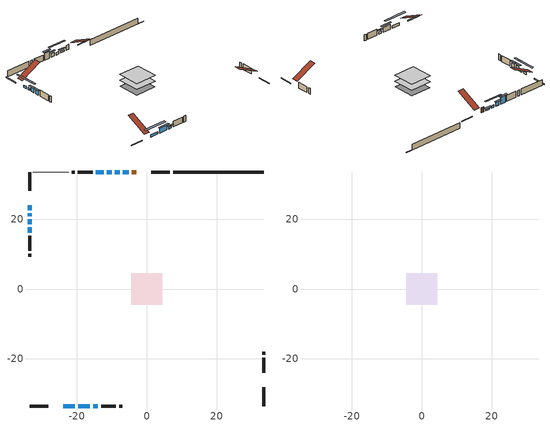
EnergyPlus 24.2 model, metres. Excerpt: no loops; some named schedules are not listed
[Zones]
conditioned space
 floor adiabatic (AdiabaticFloorConstruction): -4.5,-4.5 -4.5,4.5 4.5,4.5 4.5,-4.5 z1.45
 floor foundation (Slab1 construction): -4.46,-4.46 -4.46,4.46 4.46,4.46 4.46,-4.46 z-0.97
 wall outside (RimJoist1 construction): 6.62,33.51 1.3,33.51 / -33.51,-33.51 -28.19,-33.51 / -33.51,33.51 -33.51,28.19 / 33.51,-33.51 33.51,-28.19 z1.45:1.75
 wall outside (AdiabaticWallConstruction 1): -2.94,33.51 -4.24,33.51 z1.45:3.48
 wall outside (AdiabaticWallConstruction): -5.17,33.51 -6.84,33.51 z1.45:2.06; -7.77,33.51 -9.15,33.51 / -33.51,23.95 -33.51,22.58 / -33.51,21.65 -33.51,20.89 / -23.95,-33.51 -20.6,-33.51 z1.45:2.42; -10.07,33.51 -11.45,33.51 z1.45:2.92; -12.37,33.51 -14.56,33.51 z1.45:4.19; -33.51,19.96 -33.51,18.59 / -33.51,17.66 -33.51,16.13 z1.45:3.13; -19.67,-33.51 -16.32,-33.51 z1.45:3.38; -15.39,-33.51 -13.96,-33.51 z1.45:2.31
 wall outside (Wall1 construction): -15.49,33.51 -19.71,33.51 / -13.04,-33.51 -8.81,-33.51 / -33.51,15.21 -33.51,10.98 / 33.51,-23.95 33.51,-19.73 z1.45:3.89
 wall outside (Wall2 construction): -20.64,33.51 -21.47,33.51 / -7.88,-33.51 -7.06,-33.51 / -33.51,10.05 -33.51,9.23 / 33.51,-18.8 33.51,-17.97 z1.45:3.89
 wall foundation (FoundationWall1 construction): 7.55,33.51,-0.97 7.55,33.51,1.45 30.65,33.51,1.45 30.65,33.51,-0.87 33.51,33.51,-0.87 33.51,33.51,-0.97
 wall adiabatic (Wall3 construction): -22.39,33.51 -32.58,33.51 z1.45:3.89
 window (WindowConstruction): -5.17,33.51 -6.84,33.51 z1.45:2.06
 window (WindowConstruction 7): -7.77,33.51 -9.14,33.51 z1.45:2.42
 window (WindowConstruction 8): -33.51,23.95 -33.51,22.58 z1.45:2.42
 window (WindowConstruction 9): -33.51,21.65 -33.51,20.89 z1.45:2.42
 window (WindowConstruction 10): -23.95,-33.51 -20.6,-33.51 z1.45:2.42
 window (WindowConstruction 1): -10.07,33.51 -11.44,33.51 z1.45:2.92
 window (WindowConstruction 2): -12.37,33.51 -14.56,33.51 z1.45:4.19
 window (WindowConstruction 3): -33.51,19.96 -33.51,18.59 z1.45:3.13
 window (WindowConstruction 4): -33.51,17.66 -33.51,16.13 z1.45:3.13
 window (WindowConstruction 5): -19.67,-33.51 -16.32,-33.51 z1.45:3.38
 window (WindowConstruction 6): -15.39,-33.51 -13.96,-33.51 z1.45:2.31
 door (Door): -2.94,33.51 -4.24,33.51 z1.45:3.48
 ceiling adiabatic (AdiabaticFloorConstruction): 4.5,-4.5 4.5,4.5 -4.5,4.5 -4.5,-4.5 z1.45
attic - vented
 floor to conditioned space (Floor1 construction Reversed): -4.5,-4.5 -4.5,4.5 4.5,4.5 4.5,-4.5 z3.89
 roof outside (Roof1 construction): -2.01,33.51,3.89 -2.01,25,8.14 0.37,25,8.14 0.37,33.51,3.89; -24.88,-33.51,3.89 -24.88,-25,8.14 -27.26,-25,8.14 -27.26,-33.51,3.89; -33.51,24.88,3.89 -25,24.88,8.14 -25,27.26,8.14 -33.51,27.26,3.89; 33.51,-24.88,3.89 25,-24.88,8.14 25,-27.26,8.14 33.51,-27.26,3.89
shading: -7.45,33.51 -4.56,33.51 -4.56,34.12 -7.45,34.12 z2.67; -12.34,33.51 -4.57,33.51 -4.57,34.12 -12.34,34.12 z5.62; -33.51,19.38 -33.51,27.15 -34.12,27.15 -34.12,19.38 z5.62; -33.51,17.69 -33.51,24.85 -34.12,24.85 -34.12,17.69 z5.62; -17.4,-33.51 -27.15,-33.51 -27.15,-34.12 -17.4,-34.12 z5.62; -12.05,33.51 -9.46,33.51 -9.46,34.12 -12.05,34.12 z3.53; -15.17,33.51 -11.76,33.51 -11.76,34.12 -15.17,34.12 z4.8; -33.51,17.98 -33.51,20.57 -34.12,20.57 -34.12,17.98 z3.74; -33.51,15.52 -33.51,18.27 -34.12,18.27 -34.12,15.52 z3.74; -15.71,-33.51 -20.28,-33.51 -20.28,-34.12 -15.71,-34.12 z3.99; -13.36,-33.51 -16,-33.51 -16,-34.12 -13.36,-34.12 z2.92
[Building]
Building 1: Terrain=Suburbs
[Site:Location]
Mont Joli AP_QC: Latitude {deg}=48.61; Longitude {deg}=-68.21; Time Zone {hr}=-5; Elevation {m}=52; Keep Site Location Information=Yes
[Site:GroundTemperature:Shallow]
-0.843868, -3.04892, -3.2255, -2.1791, 2.02165, 6.20283, 9.82768, 12.1239, 12.319, 10.4514, 6.91898, 2.86606
[Site:WaterMainsTemperature]
Calculation Method=Schedule; Temperature Schedule=mains temperature schedule
[Material] Roughness=Rough; Thermal Absorptance=0.9
Name | Thickness {m} | Conductivity {W/m-K} | Density {kg/m3} | Specific Heat {J/kg-K} | Solar Absorptance | Visible Absorptance
asphalt or fiberglass shingles | 0.00635 | 0.162714 | 1121.4 | 1465.45 | 0.4 | 0.4
ceiling loosefill ins | 0.254 | 0.0480833 | 16.02 | 1046.75 | 0.7 | 0.7
ceiling stud and cavity | 0.1397 | 0.108089 | 65.682 | 1177.47 | 0.7 | 0.7
concrete 4.0 in. | 0.1016 | 1.803125 | 2242.8 | 837.4 | 0.7 | 0.7
concrete 8.0 in. | 0.2032 | 1.803125 | 2242.8 | 837.4 | 0.7 | 0.7
door material | 0.04445 | 0.0451087 | 512.64 | 1214.23 | 0.7 | 0.7
floor covering | 0.0127 | 0.0433444 | 54.468 | 1339.84 | 0.6 | 0.6
floor rigid ins; wall rigid ins 2 | 0.512978 | 0.029427 | 32.04 | 1214.23 | 0.7 | 0.7
floor stud and cavity | 0.1397 | 1.75129 | 37.0049 | 1207.88 | 0.7 | 0.7
furniture material conditioned space 1 | 0.1524 | 0.115458 | 640.8 | 1214.23 | 0.6 | 0.6
gypsum board | 0.0127 | 0.160291 | 801 | 837.4 | 0.6 | 0.6
osb sheathing 0.5 in. | 0.0127 | 0.115458 | 512.64 | 1214.23 | 0.7 | 0.7
osb sheathing 0.75 in. | 0.01905 | 0.115458 | 512.64 | 1214.23 | 0.7 | 0.7
osb sheathing 2.0 in. | 0.0508 | 0.115458 | 512.64 | 1214.23 | 0.7 | 0.7
rim joist rigid ins | 0.103632 | 0.029427 | 32.04 | 1214.23 | 0.7 | 0.7
rim joist stud and cavity | 0.0508 | 0.0568383 | 125.044 | 1163.47 | 0.6 | 0.6
slab rigid ins | 0.0269454 | 0.029427 | 32.04 | 1214.23 | 0.7 | 0.7
wall rigid ins | 0.051816 | 0.029427 | 32.04 | 1214.23 | 0.7 | 0.7
wall rigid ins 1 | 0.051816 | 0.029427 | 32.04 | 1214.23 | 0.4 | 0.4
wall stud and cavity | 0.1397 | 0.0855862 | 139.0536 | 1170.24 | 0.7 | 0.7
wall stud and cavity 1 | 0.1397 | 0.171016 | 139.0536 | 1170.24 | 0.7 | 0.7
wall stud and cavity 2 | 0.1397 | 0.0778174 | 139.0536 | 1170.24 | 0.7 | 0.7
wall stud and cavity 3 | 0.0889 | 0.380278 | 52.3479 | 1209.89 | 0.7 | 0.7
wall stud and cavity 4 | 0.0889 | 0.391764 | 83.0341 | 1211.67 | 0.7 | 0.7
wood siding | 0.0254 | 0.102417 | 544.68 | 1172.36 | 0.4 | 0.4
wood siding 1; wood siding 2; wood siding 3 | 0.0254 | 0.102417 | 544.68 | 1172.36 | 0.7 | 0.7
[WindowMaterial:SimpleGlazingSystem]
Name | U-Factor {W/m2-K} | Solar Heat Gain Coefficient
WindowMaterial | 2.64027 | 0.63
WindowMaterial 1 | 2.66185 | 0.62
WindowMaterial 2 | 2.69591 | 0.63
WindowMaterial 3 | 2.66185 | 0.63
WindowMaterial 4 | 2.66525 | 0.57
WindowMaterial 5 | 2.660143 | 0.65
WindowMaterial 6 | 2.64197 | 0.65
WindowMaterial 7 | 2.66355 | 0.59
WindowMaterial 8 | 2.66639 | 0.54
WindowMaterial 9 | 2.66355 | 0.6
[Construction]
AdiabaticFloorConstruction: floor stud and cavity, floor rigid ins, osb sheathing 0.75 in., floor covering
AdiabaticWallConstruction: wood siding 2, wall rigid ins 2, wall stud and cavity 3, gypsum board
AdiabaticWallConstruction 1: wood siding 3, wall rigid ins 2, wall stud and cavity 3, gypsum board
Door: door material
Floor1 construction Reversed: gypsum board, ceiling stud and cavity, ceiling loosefill ins
FoundationWall1 construction: concrete 8.0 in.
furniture construction conditioned space 1: furniture material conditioned space 1
PartitionWallConstruction: gypsum board, wall stud and cavity 4, gypsum board
RimJoist1 construction: wood siding 1, rim joist rigid ins, osb sheathing 2.0 in., rim joist stud and cavity
Roof1 construction: asphalt or fiberglass shingles
Slab1 construction: slab rigid ins, concrete 4.0 in.
Wall1 construction: wood siding, wall rigid ins, osb sheathing 0.5 in., wall stud and cavity, gypsum board
Wall2 construction: wood siding, wall rigid ins, osb sheathing 0.5 in., wall stud and cavity 1, gypsum board
Wall3 construction: wall rigid ins 1, osb sheathing 0.5 in., wall stud and cavity 2, gypsum board
WindowConstruction: WindowMaterial
WindowConstruction 1: WindowMaterial 1
WindowConstruction 10: WindowMaterial 9
WindowConstruction 2: WindowMaterial 2
WindowConstruction 3: WindowMaterial 3
WindowConstruction 4: WindowMaterial 4
WindowConstruction 5: WindowMaterial 5
WindowConstruction 6: WindowMaterial 6
WindowConstruction 7; WindowConstruction 8: WindowMaterial 7
WindowConstruction 9: WindowMaterial 8
[Zone] Multiplier=1; Part of Total Floor Area=Yes
Name | Volume {m3}
attic - vented | 54.256
conditioned space | 413.7
[Space]
Name | Zone | Volume {m3}
attic - vented 1 | attic - vented | 54.256
conditioned space 1 | conditioned space | 413.7
[ZoneInfiltration:EffectiveLeakageArea]
infil attic - vented 1: Zone or Space=attic - vented 1; Schedule=Always On Discrete; Effective Air Leakage Area {cm2}=2814.61; Stack Coefficient=0.000295797; Wind Coefficient=1.16203e-05
[ZoneMixing]
whole house fan mix: Zone or Space=attic - vented; Schedule=Always On Continuous; Design Flow Rate Calculation Method=Flow/Zone; Design Flow Rate {m3/s}=0; Source Zone or Space=conditioned space
[SurfaceProperty:ExposedFoundationPerimeter]
Slab1: Exposed Perimeter Calculation Method=TotalExposedPerimeter; Total Exposed Perimeter {m}=25.96
[InternalMass] Zone or ZoneList=conditioned space; Space or SpaceList=conditioned space 1
Name | Construction | Surface Area {m2}
furniture mass conditioned space 1 | furniture construction conditioned space 1 | 64.176
partition wall mass | PartitionWallConstruction | 160.44
[Lights]
interior lighting: Zone or ZoneList or Space or SpaceList=conditioned space 1; Schedule=interior lighting schedule; Design Level Calculation Method=LightingLevel; Lighting Level {W}=343.2; Return Air Fraction=0; Fraction Radiant=0.6; Fraction Visible=0.2; Fraction Replaceable=1
[People]
occupants: Zone or ZoneList or Space or SpaceList=conditioned space 1; Number of People Schedule=occupants schedule; Number of People Calculation Method=People; Number of People=3; Fraction Radiant=0.314171; Sensible Heat Fraction=0.56303; Activity Level Schedule=occupants activity schedule; Carbon Dioxide Generation Rate {m3/s-W}=0; Enable ASHRAE 55 Comfort Warnings=No; Mean Radiant Temperature Calculation Type=EnclosureAveraged
[ElectricEquipment] Zone or ZoneList or Space or SpaceList=conditioned space 1; Design Level Calculation Method=EquipmentLevel
Name | Schedule | Design Level {W} | Fraction Latent | Fraction Radiant | Fraction Lost
clothes dryer | clothes dryer schedule | 140.772 | 0.015 | 0.081 | 0.85
clothes washer | clothes washer schedule | 32.1985 | 0.03 | 0.162 | 0.7
cooking range | cooking range schedule | 208.969 | 0.08 | 0.432 | 0.2
dishwasher | dishwasher schedule | 66.8632 | 0.3 | 0.18 | 0.4
fridge | fridge schedule | 72.9452 | 0 | 0.6 | 0
mech vent house fan | mech vent house fan schedule | 19.9167 | 0 | 0 | 0.5
mech vent house fan cfis | mech vent house fan cfis schedule | 0 | 0 | 0 | 0
mech vent range fan 0 | mech vent range fan 0 schedule | 57 | 0 | 0 | 1
misc plug loads | misc plug loads schedule | 494.7 | 0.045 | 0.513 | 0.1
whole house fan | Always On Discrete | 0 | 0 | 0 | 1
[OtherEquipment] Zone or ZoneList or Space or SpaceList=conditioned space 1; Design Level Calculation Method=EquipmentLevel
Name | Fuel Type | Schedule | Design Level {W} | Fraction Latent | Fraction Radiant | Fraction Lost
clothes dryer 1 | Electricity | clothes dryer schedule | 0 | 0.015 | 0.081 | 0.85
cooking range 1 | Electricity | cooking range schedule | 0 | 0.08 | 0.432 | 0.2
general water use latent | None | general water use schedule | 59.3978 | 1 | 0 | 0
general water use sensible | None | general water use schedule | -58.539 | 0 | 0.6 | 0
mech vent house fan latent load | None | Always On Discrete | 0 | 1 | 0 | 0
mech vent house fan sensible load | None | Always On Discrete | 0 | 0 | 0 | 0
water heater energy adjustment1 | Electricity | Always On Discrete | 0.01 | 0 | 0 | 1
[ZoneInfiltration:DesignFlowRate] Zone or ZoneList or Space or SpaceList=conditioned space 1; Schedule=Always On Discrete; Design Flow Rate Calculation Method=Flow/Zone; Design Flow Rate {m3/s}=0
infil flow; natural vent flow; whole house fan flow
[ZoneControl:Thermostat]
conditioned space Thermostat: Zone or ZoneList=conditioned space; Control Type Schedule=conditioned space Thermostat Schedule; Control 1=conditioned space temperature setpoint; Temperature Difference Between Cutout And Setpoint {deltaC}=0
[ZoneHVAC:Baseboard:Convective:Electric]
electric baseboard: Availability Schedule=Always On Discrete; Heating Design Capacity {W}=19491.6; Efficiency=1
[Zone equipment]
conditioned space: electric baseboard
[Foundation:Kiva]
Foundation Kiva 1: Initial Indoor Air Temperature {C}=18; Wall Height Above Grade {m}=1.44999; Wall Depth Below Slab {m}=0.2032
[Foundation:Kiva:Settings]
Soil Conductivity {W/m-K}=0.849921; Soil Density {kg/m3}=1842.3; Soil Specific Heat {J/kg-K}=418.7; Ground Solar Absorptivity=0.9; Ground Thermal Absorptivity=0.9; Ground Surface Roughness {m}=0.03; Far-Field Width {m}=40; Deep-Ground Boundary Condition=ZeroFlux; Deep-Ground Depth {m}=40; Minimum Cell Dimension {m}=0.2; Maximum Cell Growth Coefficient=3; Simulation Timestep=Timestep
[Exterior:Lights]
exterior lighting: Schedule=exterior lighting schedule; Design Level {W}=75.6
[EnergyManagementSystem:GlobalVariable]
infil_program_Qfan
infil_program_Qinf
natural_vent_program_Qnv
natural_vent_program_Qwhf
[EnergyManagementSystem:Sensor]
Name | Output:Variable or Output:Meter Index Key | Output:Variable or Output:Meter
airflow_gain | infil flow | Infiltration Sensible Heat Gain Energy
airflow_gain_1 | natural vent flow | Infiltration Sensible Heat Gain Energy
airflow_gain_2 | whole house fan flow | Infiltration Sensible Heat Gain Energy
airflow_loss | infil flow | Infiltration Sensible Heat Loss Energy
airflow_loss_1 | natural vent flow | Infiltration Sensible Heat Loss Energy
airflow_loss_2 | whole house fan flow | Infiltration Sensible Heat Loss Energy
clg_load_cond |  | Cooling:EnergyTransfer:Zone:CONDITIONED SPACE
clg_sp_s; clg_sp_s_1 | cooling setpoint | Schedule Value
clothes_dryer_exhaust_0_sch_s | clothes dryer exhaust 0 schedule | Schedule Value
conditioned_space_clg_unmet_s | conditioned space | Zone Cooling Setpoint Not Met Time
conditioned_space_htg_unmet_s | conditioned space | Zone Heating Setpoint Not Met Time
cool_season | cooling season schedule | Schedule Value
fridge_tin_s | conditioned space | Zone Mean Air Temperature
htg_load_cond |  | Heating:EnergyTransfer:Zone:CONDITIONED SPACE
htg_sp_s; htg_sp_s_1 | heating setpoint | Schedule Value
ig_ee_conv | clothes dryer | Electric Equipment Convective Heating Energy
ig_ee_conv_2 | cooking range | Electric Equipment Convective Heating Energy
ig_ee_conv_4 | fridge | Electric Equipment Convective Heating Energy
ig_ee_conv_5 | misc plug loads | Electric Equipment Convective Heating Energy
ig_ee_conv_6 | whole house fan | Electric Equipment Convective Heating Energy
ig_ee_rad | clothes dryer | Electric Equipment Radiant Heating Energy
ig_ee_rad_2 | cooking range | Electric Equipment Radiant Heating Energy
ig_ee_rad_4 | fridge | Electric Equipment Radiant Heating Energy
ig_ee_rad_5 | misc plug loads | Electric Equipment Radiant Heating Energy
ig_ee_rad_6 | whole house fan | Electric Equipment Radiant Heating Energy
ig_lgt_conv | interior lighting | Lights Convective Heating Energy
ig_lgt_rad | interior lighting | Lights Radiant Heating Energy
ig_lgt_vis | interior lighting | Lights Visible Radiation Heating Energy
ig_oe_conv | clothes dryer 1 | Other Equipment Convective Heating Energy
ig_oe_conv_1 | cooking range 1 | Other Equipment Convective Heating Energy
ig_oe_conv_2 | general water use latent | Other Equipment Convective Heating Energy
ig_oe_conv_3 | general water use sensible | Other Equipment Convective Heating Energy
ig_oe_conv_4 | water heater energy adjustment1 | Other Equipment Convective Heating Energy
ig_oe_rad | clothes dryer 1 | Other Equipment Radiant Heating Energy
ig_oe_rad_1 | cooking range 1 | Other Equipment Radiant Heating Energy
ig_oe_rad_2 | general water use latent | Other Equipment Radiant Heating Energy
ig_oe_rad_3 | general water use sensible | Other Equipment Radiant Heating Energy
ig_oe_rad_4 | water heater energy adjustment1 | Other Equipment Radiant Heating Energy
ig_ppl_conv | occupants | People Convective Heating Energy
ig_ppl_rad | occupants | People Radiant Heating Energy
im_conv | furniture mass conditioned space 1 | Surface Inside Face Convection Heat Gain Energy
im_conv_1 | partition wall mass | Surface Inside Face Convection Heat Gain Energy
im_ig | furniture mass conditioned space 1 | Surface Inside Face Internal Gains Radiation Heat Gain Energy
im_ig_1 | partition wall mass | Surface Inside Face Internal Gains Radiation Heat Gain Energy
im_lgt | furniture mass conditioned space 1 | Surface Inside Face Lights Radiation Heat Gain Energy
im_lgt_1 | partition wall mass | Surface Inside Face Lights Radiation Heat Gain Energy
im_sol | furniture mass conditioned space 1 | Surface Inside Face Solar Radiation Heat Gain Energy
im_sol_1 | partition wall mass | Surface Inside Face Solar Radiation Heat Gain Energy
im_surf | furniture mass conditioned space 1 | Surface Inside Face Net Surface Thermal Radiation Heat Gain Energy
im_surf_1 | partition wall mass | Surface Inside Face Net Surface Thermal Radiation Heat Gain Energy
mech_vent_range_fan_0_sch_s | mech vent range fan 0 schedule | Schedule Value
mv_conv | mech vent house fan | Electric Equipment Convective Heating Energy
mv_conv_1 | mech vent house fan cfis | Electric Equipment Convective Heating Energy
mv_conv_2 | mech vent range fan 0 | Electric Equipment Convective Heating Energy
mv_conv_3 | mech vent house fan latent load | Other Equipment Convective Heating Energy
mv_conv_4 | mech vent house fan sensible load | Other Equipment Convective Heating Energy
mv_rad | mech vent house fan | Electric Equipment Radiant Heating Energy
mv_rad_1 | mech vent house fan cfis | Electric Equipment Radiant Heating Energy
mv_rad_2 | mech vent range fan 0 | Electric Equipment Radiant Heating Energy
mv_rad_3 | mech vent house fan latent load | Other Equipment Radiant Heating Energy
mv_rad_4 | mech vent house fan sensible load | Other Equipment Radiant Heating Energy
natural_vent_s | natural vent schedule | Schedule Value
out_pb_s |  | Site Outdoor Air Barometric Pressure
out_wt_s |  | Site Outdoor Air Humidity Ratio
site_vw_s |  | Site Wind Speed
ss_back_out | Window1 | Surface Window Shortwave from Zone Back Out Window Heat Transfer Rate
ss_back_out_1 | Window10 | Surface Window Shortwave from Zone Back Out Window Heat Transfer Rate
ss_back_out_10 | Window9 | Surface Window Shortwave from Zone Back Out Window Heat Transfer Rate
ss_back_out_2 | Window11 | Surface Window Shortwave from Zone Back Out Window Heat Transfer Rate
ss_back_out_3 | Window12 | Surface Window Shortwave from Zone Back Out Window Heat Transfer Rate
ss_back_out_4 | Window13 | Surface Window Shortwave from Zone Back Out Window Heat Transfer Rate
ss_back_out_5 | Window2 | Surface Window Shortwave from Zone Back Out Window Heat Transfer Rate
ss_back_out_6 | Window3 | Surface Window Shortwave from Zone Back Out Window Heat Transfer Rate
ss_back_out_7 | Window4 | Surface Window Shortwave from Zone Back Out Window Heat Transfer Rate
ss_back_out_8 | Window5 | Surface Window Shortwave from Zone Back Out Window Heat Transfer Rate
ss_back_out_9 | Window7 | Surface Window Shortwave from Zone Back Out Window Heat Transfer Rate
ss_conv | Door1 | Surface Inside Face Convection Heat Gain Energy
ss_conv_1 | Window1 | Surface Inside Face Convection Heat Gain Energy
ss_conv_10 | Window7 | Surface Inside Face Convection Heat Gain Energy
ss_conv_11 | Window9 | Surface Inside Face Convection Heat Gain Energy
ss_conv_2 | Window10 | Surface Inside Face Convection Heat Gain Energy
ss_conv_3 | Window11 | Surface Inside Face Convection Heat Gain Energy
ss_conv_4 | Window12 | Surface Inside Face Convection Heat Gain Energy
ss_conv_5 | Window13 | Surface Inside Face Convection Heat Gain Energy
ss_conv_6 | Window2 | Surface Inside Face Convection Heat Gain Energy
ss_conv_7 | Window3 | Surface Inside Face Convection Heat Gain Energy
ss_conv_8 | Window4 | Surface Inside Face Convection Heat Gain Energy
ss_conv_9 | Window5 | Surface Inside Face Convection Heat Gain Energy
ss_ig | Door1 | Surface Inside Face Internal Gains Radiation Heat Gain Energy
ss_ig_1 | Window1 | Surface Inside Face Internal Gains Radiation Heat Gain Energy
ss_ig_10 | Window7 | Surface Inside Face Internal Gains Radiation Heat Gain Energy
ss_ig_11 | Window9 | Surface Inside Face Internal Gains Radiation Heat Gain Energy
ss_ig_2 | Window10 | Surface Inside Face Internal Gains Radiation Heat Gain Energy
ss_ig_3 | Window11 | Surface Inside Face Internal Gains Radiation Heat Gain Energy
ss_ig_4 | Window12 | Surface Inside Face Internal Gains Radiation Heat Gain Energy
ss_ig_5 | Window13 | Surface Inside Face Internal Gains Radiation Heat Gain Energy
ss_ig_6 | Window2 | Surface Inside Face Internal Gains Radiation Heat Gain Energy
ss_ig_7 | Window3 | Surface Inside Face Internal Gains Radiation Heat Gain Energy
ss_ig_8 | Window4 | Surface Inside Face Internal Gains Radiation Heat Gain Energy
ss_ig_9 | Window5 | Surface Inside Face Internal Gains Radiation Heat Gain Energy
ss_lgt | Door1 | Surface Inside Face Lights Radiation Heat Gain Energy
ss_sol | Door1 | Surface Inside Face Solar Radiation Heat Gain Energy
ss_surf | Door1 | Surface Inside Face Net Surface Thermal Radiation Heat Gain Energy
ss_surf_1 | Window1 | Surface Inside Face Net Surface Thermal Radiation Heat Gain Energy
ss_surf_10 | Window7 | Surface Inside Face Net Surface Thermal Radiation Heat Gain Energy
ss_surf_11 | Window9 | Surface Inside Face Net Surface Thermal Radiation Heat Gain Energy
ss_surf_2 | Window10 | Surface Inside Face Net Surface Thermal Radiation Heat Gain Energy
ss_surf_3 | Window11 | Surface Inside Face Net Surface Thermal Radiation Heat Gain Energy
ss_surf_4 | Window12 | Surface Inside Face Net Surface Thermal Radiation Heat Gain Energy
ss_surf_5 | Window13 | Surface Inside Face Net Surface Thermal Radiation Heat Gain Energy
ss_surf_6 | Window2 | Surface Inside Face Net Surface Thermal Radiation Heat Gain Energy
ss_surf_7 | Window3 | Surface Inside Face Net Surface Thermal Radiation Heat Gain Energy
ss_surf_8 | Window4 | Surface Inside Face Net Surface Thermal Radiation Heat Gain Energy
ss_surf_9 | Window5 | Surface Inside Face Net Surface Thermal Radiation Heat Gain Energy
ss_trans_in | Window1 | Surface Window Transmitted Solar Radiation Rate
ss_trans_in_1 | Window10 | Surface Window Transmitted Solar Radiation Rate
ss_trans_in_10 | Window9 | Surface Window Transmitted Solar Radiation Rate
ss_trans_in_2 | Window11 | Surface Window Transmitted Solar Radiation Rate
ss_trans_in_3 | Window12 | Surface Window Transmitted Solar Radiation Rate
ss_trans_in_4 | Window13 | Surface Window Transmitted Solar Radiation Rate
ss_trans_in_5 | Window2 | Surface Window Transmitted Solar Radiation Rate
ss_trans_in_6 | Window3 | Surface Window Transmitted Solar Radiation Rate
ss_trans_in_7 | Window4 | Surface Window Transmitted Solar Radiation Rate
ss_trans_in_8 | Window5 | Surface Window Transmitted Solar Radiation Rate
ss_trans_in_9 | Window7 | Surface Window Transmitted Solar Radiation Rate
ss_trans_out | Window1 | Surface Inside Face Initial Transmitted Diffuse Transmitted Out Window Solar Radiation Rate
ss_trans_out_1 | Window10 | Surface Inside Face Initial Transmitted Diffuse Transmitted Out Window Solar Radiation Rate
ss_trans_out_10 | Window9 | Surface Inside Face Initial Transmitted Diffuse Transmitted Out Window Solar Radiation Rate
ss_trans_out_2 | Window11 | Surface Inside Face Initial Transmitted Diffuse Transmitted Out Window Solar Radiation Rate
ss_trans_out_3 | Window12 | Surface Inside Face Initial Transmitted Diffuse Transmitted Out Window Solar Radiation Rate
ss_trans_out_4 | Window13 | Surface Inside Face Initial Transmitted Diffuse Transmitted Out Window Solar Radiation Rate
ss_trans_out_5 | Window2 | Surface Inside Face Initial Transmitted Diffuse Transmitted Out Window Solar Radiation Rate
ss_trans_out_6 | Window3 | Surface Inside Face Initial Transmitted Diffuse Transmitted Out Window Solar Radiation Rate
ss_trans_out_7 | Window4 | Surface Inside Face Initial Transmitted Diffuse Transmitted Out Window Solar Radiation Rate
ss_trans_out_8 | Window5 | Surface Inside Face Initial Transmitted Diffuse Transmitted Out Window Solar Radiation Rate
ss_trans_out_9 | Window7 | Surface Inside Face Initial Transmitted Diffuse Transmitted Out Window Solar Radiation Rate
s_conv | Floor1 | Surface Inside Face Convection Heat Gain Energy
s_conv_1 | FoundationWall1 | Surface Inside Face Convection Heat Gain Energy
s_conv_10 | Wall1:180 | Surface Inside Face Convection Heat Gain Energy
s_conv_11 | Wall1:270 | Surface Inside Face Convection Heat Gain Energy
s_conv_12 | Wall1:90 | Surface Inside Face Convection Heat Gain Energy
s_conv_13 | Wall2:0 | Surface Inside Face Convection Heat Gain Energy
s_conv_14 | Wall2:180 | Surface Inside Face Convection Heat Gain Energy
s_conv_15 | Wall2:270 | Surface Inside Face Convection Heat Gain Energy
s_conv_16 | Wall2:90 | Surface Inside Face Convection Heat Gain Energy
s_conv_17 | Wall3 | Surface Inside Face Convection Heat Gain Energy
s_conv_2 | inferred conditioned ceiling | Surface Inside Face Convection Heat Gain Energy
s_conv_3 | inferred conditioned floor | Surface Inside Face Convection Heat Gain Energy
s_conv_4 | RimJoist1:0 | Surface Inside Face Convection Heat Gain Energy
s_conv_5 | RimJoist1:180 | Surface Inside Face Convection Heat Gain Energy
s_conv_6 | RimJoist1:270 | Surface Inside Face Convection Heat Gain Energy
s_conv_7 | RimJoist1:90 | Surface Inside Face Convection Heat Gain Energy
s_conv_8 | Slab1 | Surface Inside Face Convection Heat Gain Energy
s_conv_9 | Wall1:0 | Surface Inside Face Convection Heat Gain Energy
s_ig | Floor1 | Surface Inside Face Internal Gains Radiation Heat Gain Energy
s_ig_1 | FoundationWall1 | Surface Inside Face Internal Gains Radiation Heat Gain Energy
s_ig_10 | Wall1:180 | Surface Inside Face Internal Gains Radiation Heat Gain Energy
s_ig_11 | Wall1:270 | Surface Inside Face Internal Gains Radiation Heat Gain Energy
s_ig_12 | Wall1:90 | Surface Inside Face Internal Gains Radiation Heat Gain Energy
s_ig_13 | Wall2:0 | Surface Inside Face Internal Gains Radiation Heat Gain Energy
s_ig_14 | Wall2:180 | Surface Inside Face Internal Gains Radiation Heat Gain Energy
